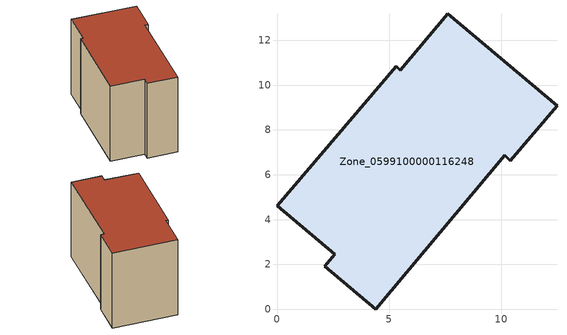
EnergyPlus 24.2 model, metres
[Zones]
Zone_0599100000116248
 floor ground (C_G): 7.61,13.18 12.49,9.08 10.41,6.62 10.15,6.87 4.4,0 2.12,1.91 2.57,2.45 0,4.61 5.31,10.83 5.5,10.67 z0
 wall outside (C_F): 2.57,2.45 2.12,1.91 4.4,0 10.15,6.87 10.41,6.62 12.49,9.08 7.61,13.18 5.5,10.67 5.31,10.83 0,4.61 2.57,2.45 z0:8.27
 roof outside (C_R): 5.31,10.83 0,4.61 2.57,2.45 2.12,1.91 4.4,0 10.15,6.87 10.41,6.62 12.49,9.08 7.61,13.18 5.5,10.67 z8.27
[BUILDING]
Pand.0599100000116248: North Axis=0; Terrain=City; Loads Convergence Tolerance Value=0.04; Temperature Convergence Tolerance Value=0.4; Solar Distribution=FullExterior; Maximum Number of Warmup Days=25; Minimum Number of Warmup Days=1
[Site:Location]
Rotterdam.The.Hague.AP_ZH_NLD Design_Conditions: Latitude=51.96; Longitude=4.45; Time Zone=1; Elevation=-4.5
[SITE:GROUNDTEMPERATURE:BUILDINGSURFACE]
18, 18, 18, 18, 18, 18, 18, 18, 18, 18, 18, 18
[MATERIAL] Thermal Absorptance=0.9; Solar Absorptance=0.7; Visible Absorptance=0.7
Name | Roughness | Thickness | Conductivity | Density | Specific Heat
G.TI.1946-1964 | MediumSmooth | 0.15 | 1 | 540 | 1210
F.TI.1946-1964 | Rough | 0.3 | 0.857143 | 1920 | 840
R.TI.1946-1964 | MediumRough | 0.2 | 0.277778 | 1500 | 1000
[CONSTRUCTION]
C_G: G.TI.1946-1964
C_F: F.TI.1946-1964
C_R: R.TI.1946-1964
[ZONE]
Zone_0599100000116248: Type=1; Multiplier=1; Ceiling Height=Autocalculate; Volume=Autocalculate; Floor Area=autocalculate; Part of Total Floor Area=Yes
[ZONEINFILTRATION:DESIGNFLOWRATE]
Infil_Zone_0599100000116248: Zone or ZoneList or Space or SpaceList=Zone_0599100000116248; Schedule=AlwaysOn; Design Flow Rate Calculation Method=Flow/Area; Flow Rate per Floor Area=0.003; Constant Term Coefficient=1; Temperature Term Coefficient=0; Velocity Term Coefficient=0; Velocity Squared Term Coefficient=0
[HVACTEMPLATE:ZONE:IDEALLOADSAIRSYSTEM]
Zone_0599100000116248: Maximum Heating Supply Air Temperature=50; Minimum Cooling Supply Air Temperature=13; Maximum Heating Supply Air Humidity Ratio=0.0156; Minimum Cooling Supply Air Humidity Ratio=0.0077; Heating Limit=NoLimit; Cooling Limit=NoLimit; Dehumidification Control Type=ConstantSensibleHeatRatio; Cooling Sensible Heat Ratio=0.7; Dehumidification Setpoint=60; Humidification Control Type=None; Humidification Setpoint=30; Outdoor Air Method=None; Outdoor Air Flow Rate per Person=0.00944; Outdoor Air Flow Rate per Zone Floor Area=0; Outdoor Air Flow Rate per Zone=0; Demand Controlled Ventilation Type=None; Outdoor Air Economizer Type=NoEconomizer; Heat Recovery Type=None; Sensible Heat Recovery Effectiveness=0.7; Latent Heat Recovery Effectiveness=0.65
[ZONECONTROL:THERMOSTAT]
ThermostatControl_Zone_0599100000116248: Zone or ZoneList=Zone_0599100000116248; Control Type Schedule=DualSetpointControlType; Control 1=Thermostat_Zone_0599100000116248; Temperature Difference Between Cutout And Setpoint=0
[THERMOSTATSETPOINT:DUALSETPOINT]
Thermostat_Zone_0599100000116248: Heating Setpoint Temperature Schedule=HeatingSetpoint_Zone_0599100000116248; Cooling Setpoint Temperature Schedule=CoolingSetpoint_Zone_0599100000116248
[SCHEDULE:COMPACT]
HeatingSetpoint_Zone_0599100000116248: Through: 12/31, For: AllDays, Until: 24:00, 21
CoolingSetpoint_Zone_0599100000116248: Through: 12/31, For: AllDays, Until: 24:00, 24
DualSetpointControlType: Through: 12/31, For: AllDays, Until: 24:00, 4
AlwaysOn: Through: 12/31, For: AllDays, Until: 24:00, 1
